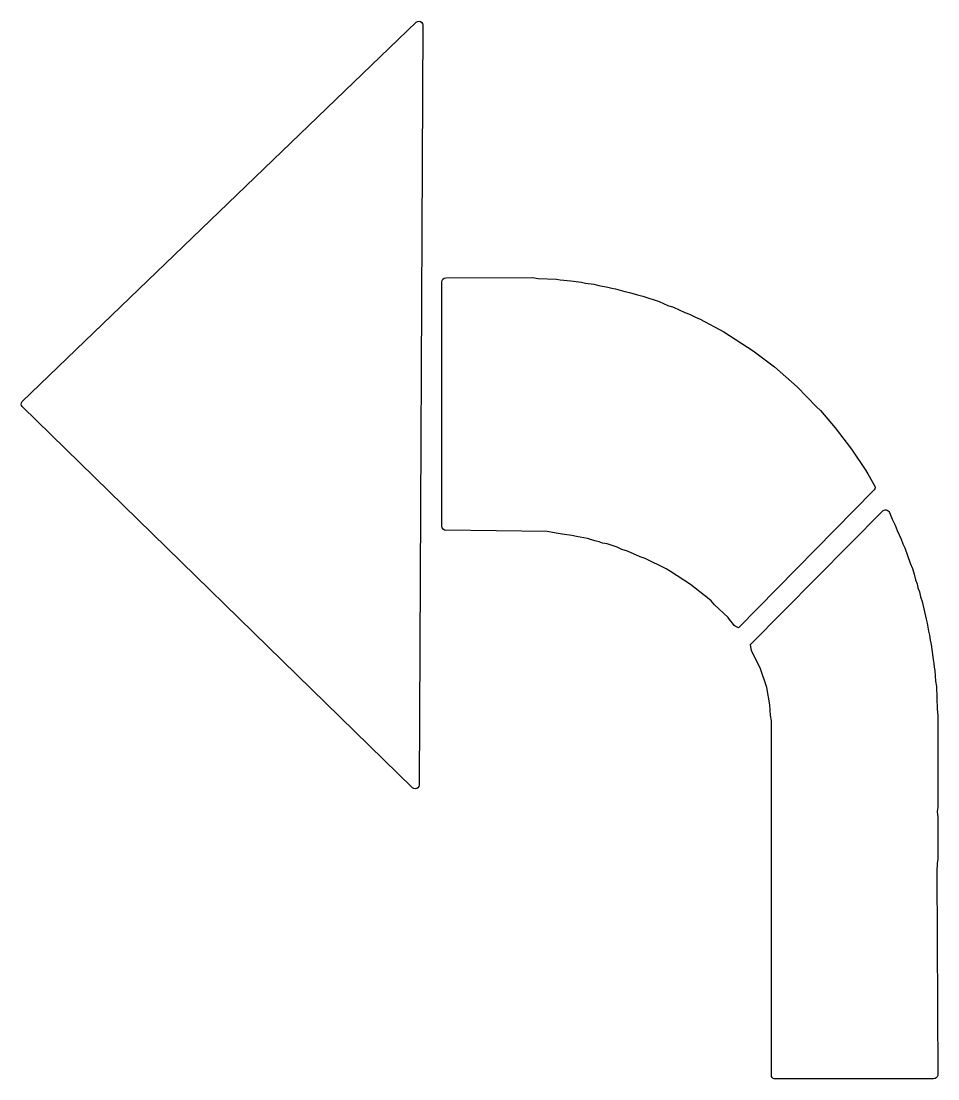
# Model space of a CAD drawing. Header units: inches. Extents: x 3 to 34, y 3 to 38.8.
import ezdxf

# ---------------------------------------------------------------- set-up
doc = ezdxf.new("R2010")
doc.units = ezdxf.units.IN
doc.header["$MEASUREMENT"] = 0
doc.layers.add('CUT', color=1, linetype='Continuous')

msp = doc.modelspace()

# ---------------------------------------------------------------- linework, layer by layer
at = {"layer": 'CUT'}
for points in [[(3.01, 25.899), (3.037, 25.937), (16.377, 38.786), (16.42, 38.813), (16.47, 38.822), (16.519, 38.811), (16.561, 38.781), (16.587, 38.741), (16.597, 38.691), (16.473, 12.95), (16.464, 12.9), (16.433, 12.855), (16.393, 12.829), (16.343, 12.819), (16.293, 12.829), (16.253, 12.855), (3.032, 25.768), (3.008, 25.807), (3, 25.853)], [(17.281, 21.618), (17.25, 21.665), (17.239, 21.721), (17.239, 29.99), (17.25, 30.043), (17.279, 30.088), (17.32, 30.118), (17.372, 30.133), (20.315, 30.136), (20.503, 30.109), (21.122, 30.085), (21.249, 30.063), (21.612, 30.028), (21.969, 29.977), (22.104, 29.947), (22.389, 29.912), (22.558, 29.867), (22.859, 29.815), (22.994, 29.782), (23.124, 29.759), (23.435, 29.669), (23.591, 29.635), (23.86, 29.554), (24.049, 29.507), (24.595, 29.323), (24.892, 29.195), (25.08, 29.137), (25.462, 28.957), (25.628, 28.896), (25.826, 28.792), (25.982, 28.731), (26.791, 28.298), (27.781, 27.657), (28.505, 27.109), (29.27, 26.438), (29.919, 25.764), (30.06, 25.635), (30.554, 25.051), (31.111, 24.322), (31.599, 23.598), (31.665, 23.491), (31.908, 23.051), (31.905, 23.015), (31.896, 22.981), (31.88, 22.949), (31.858, 22.921), (27.283, 18.272), (27.213, 18.311), (27.176, 18.33), (27.142, 18.357), (27.075, 18.428), (26.98, 18.559), (26.928, 18.62), (26.475, 19.058), (26.356, 19.19), (26.289, 19.249), (25.66, 19.745), (24.979, 20.183), (24.831, 20.269), (24.124, 20.625), (23.957, 20.682), (23.53, 20.873), (23.333, 20.933), (23.179, 21.003), (22.941, 21.085), (22.838, 21.115), (22.679, 21.146), (22.571, 21.183), (22.424, 21.217), (22.176, 21.295), (21.795, 21.364), (21.644, 21.404), (21.314, 21.445), (21.179, 21.473), (20.992, 21.5), (20.802, 21.543), (17.355, 21.579), (17.328, 21.587)], [(32.217, 22.26), (32.253, 22.267), (32.285, 22.266), (32.317, 22.258), (32.349, 22.24), (32.376, 22.216), (32.397, 22.186), (32.489, 21.955), (32.589, 21.75), (32.655, 21.568), (32.791, 21.274), (32.845, 21.125), (32.914, 20.98), (33.089, 20.46), (33.17, 20.281), (33.234, 20.094), (33.278, 19.904), (33.326, 19.769), (33.359, 19.632), (33.409, 19.498), (33.445, 19.323), (33.501, 19.163), (33.632, 18.573), (33.674, 18.428), (33.716, 18.162), (33.75, 18.027), (33.773, 17.859), (33.807, 17.716), (33.869, 17.198), (33.897, 17.062), (33.908, 16.94), (33.929, 16.831), (33.952, 16.464), (33.981, 16.285), (34.004, 15.521), (34.031, 15.306), (34.031, 12.272), (34.028, 12.193), (34.009, 12.058), (34.031, 11.861), (34.031, 10.52), (34.028, 10.432), (34.008, 10.305), (34, 10.024), (34.028, 3.118), (34.01, 3.071), (33.98, 3.035), (33.937, 3.01), (33.888, 3), (28.49, 3.002), (28.454, 3.016), (28.425, 3.041), (28.406, 3.074), (28.4, 3.112), (28.4, 15.122), (28.371, 15.301), (28.348, 15.668), (28.237, 16.255), (28.016, 16.921), (27.727, 17.499), (27.691, 17.714), (32.158, 22.224), (32.184, 22.244)]]:
    msp.add_lwpolyline(points, close=True, dxfattribs=at)

doc.saveas('drawing.dxf')
